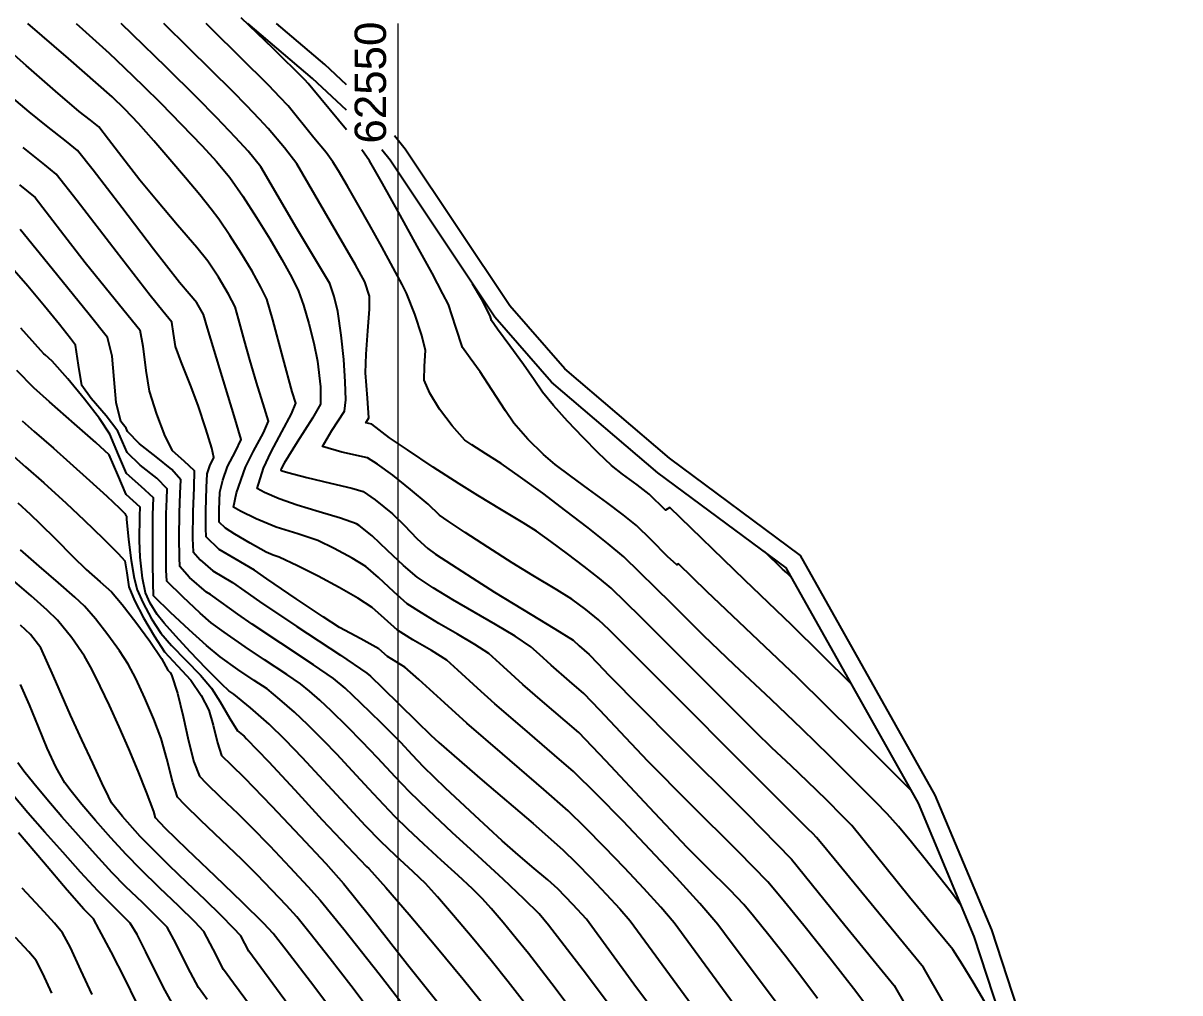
# Model space of a CAD drawing. Extents: x 61466 to 63015, y 108404 to 110397.
# Drawn here: x 62961.55 to 63011.29, y 108607.52 to 108649.22 of the extents above; entities that cross this region are included whole.
import ezdxf
from ezdxf.enums import TextEntityAlignment as Align

# ---------------------------------------------------------------- set-up
doc = ezdxf.new("R2010")
doc.units = 0
doc.header["$LTSCALE"] = 1.000015
doc.header["$MEASUREMENT"] = 0
for name, color, linetype in [('coordinate', 2, 'Continuous'), ('curve livello 5m', 7, 'Continuous'), ('Strade', 7, 'Continuous')]:
    doc.layers.add(name, color=color, linetype=linetype)
doc.layers.add('no_plot', color=5, linetype='Continuous', plot=False)
doc.styles.add('ARIAL', font='arial.ttf')

msp = doc.modelspace()

# ---------------------------------------------------------------- linework, layer by layer
at = {"layer": 'coordinate', "linetype": 'Continuous', "lineweight": 0}
msp.add_line((62977.666, 108649.2), (62977.666, 108403.974), dxfattribs=at)
at = {"layer": 'curve livello 5m', "color": 2, "flags": 128}
for points in [[(63002.895, 108607.151), (63002.406, 108607.987), (63001.937, 108608.75), (63001.524, 108609.378), (63001.524, 108609.378), (62999.667, 108611.637), (62997.189, 108614.71), (62996.8, 108615.11), (62996.093, 108615.814), (62995.28, 108616.611), (62995.28, 108616.611), (62994.577, 108617.281), (62993.747, 108618.064), (62993.067, 108618.713), (62993.067, 108618.713), (62988.092, 108623.695), (62986.84, 108624.916), (62986.329, 108625.339), (62985.674, 108625.855), (62984.954, 108626.404), (62984.244, 108626.928), (62983.623, 108627.367), (62983.623, 108627.367), (62983.049, 108627.73), (62982.118, 108628.296), (62981.11, 108628.908), (62980.301, 108629.41), (62980.301, 108629.41), (62979.189, 108630.13), (62978.079, 108630.865), (62977.305, 108631.394), (62977.305, 108631.394), (62976.547, 108631.971), (62976.282, 108632.037), (62976.412, 108632.246), (62976.361, 108633.089), (62976.277, 108634.179), (62976.277, 108634.179), (62976.308, 108634.988), (62976.38, 108635.99), (62976.443, 108636.913), (62976.448, 108637.485), (62976.448, 108637.485), (62976.247, 108638.09), (62975.849, 108638.822), (62975.032, 108640.232), (62973.316, 108643.171), (62972.784, 108643.859), (62972.085, 108644.69), (62972.085, 108644.69), (62971.713, 108645.091), (62971.15, 108645.679), (62970.563, 108646.278), (62970.563, 108646.278), (62968.679, 108648.146), (62967.594, 108649.2)], [(62995.394, 108605.152), (62991.709, 108610.077), (62991.428, 108610.461), (62990.646, 108611.365), (62989.648, 108612.467), (62988.519, 108613.676), (62987.347, 108614.901), (62986.217, 108616.05), (62985.216, 108617.032), (62984.401, 108617.745), (62983.023, 108618.927), (62981.838, 108619.952), (62981.095, 108620.622), (62980.24, 108621.4), (62979.768, 108621.82), (62979.109, 108622.238), (62978.309, 108622.699), (62977.646, 108623.12), (62977.094, 108623.617), (62976.566, 108624.087), (62975.946, 108624.486), (62975.139, 108624.954), (62974.241, 108625.44), (62973.348, 108625.89), (62972.556, 108626.254), (62972.302, 108626.336), (62972.003, 108626.477), (62971.307, 108626.859), (62970.658, 108627.24), (62970.25, 108627.505), (62969.987, 108627.761), (62969.983, 108628.294), (62970.01, 108629.046), (62970.143, 108629.562), (62970.344, 108630.15), (62970.678, 108630.804), (62970.928, 108631.321), (62970.631, 108632.336), (62970.005, 108634.353), (62969.472, 108636.108), (62969.313, 108636.688), (62969.013, 108637.186), (62968.684, 108637.58), (62968.271, 108638.07), (62967.163, 108639.493), (62965.794, 108641.291), (62964.568, 108642.895), (62963.888, 108643.74), (62963.409, 108644.133), (62962.549, 108644.81), (62961.811, 108645.402), (62961.064, 108646.041)], [(62985.777, 108605.913), (62984.423, 108607.728), (62983.282, 108609.21), (62982.755, 108609.862), (62982.187, 108610.545), (62981.67, 108611.15), (62981.298, 108611.566), (62980.869, 108611.99), (62980.253, 108612.568), (62979.532, 108613.233), (62978.786, 108613.92), (62978.097, 108614.563), (62977.545, 108615.095), (62977.055, 108615.605), (62976.413, 108616.293), (62975.71, 108617.052), (62975.034, 108617.778), (62974.475, 108618.364), (62973.795, 108619.042), (62973.225, 108619.588), (62972.592, 108620.14), (62972.045, 108620.587), (62971.49, 108620.959), (62970.789, 108621.424), (62970.019, 108621.969), (62969.441, 108622.462), (62968.688, 108623.138), (62967.894, 108623.878), (62967.189, 108624.56), (62967.167, 108624.584), (62967.163, 108624.591), (62967.162, 108624.603), (62967.141, 108625.138), (62967.128, 108626.005), (62967.126, 108627.04), (62967.134, 108628.08), (62967.134, 108628.08), (62967.16, 108628.801), (62966.627, 108629.299), (62966.001, 108629.851), (62965.65, 108630.658), (62965.276, 108631.547), (62964.828, 108632.213), (62964.188, 108633.055), (62963.473, 108633.928), (62962.798, 108634.684), (62962.495, 108634.951), (62962.442, 108635.006), (62962.315, 108635.137), (62961.448, 108636.099)], [(62976.394, 108606.853), (62975.648, 108607.839), (62974.757, 108608.987), (62973.893, 108610.079), (62973.314, 108610.786), (62972.874, 108611.272), (62972.247, 108611.941), (62971.621, 108612.592), (62970.95, 108613.253), (62970.076, 108614.093), (62969.194, 108614.937), (62968.499, 108615.611), (62968.185, 108615.94), (62967.988, 108616.567), (62967.736, 108617.585), (62967.491, 108618.454), (62967.169, 108619.286), (62966.78, 108620.196), (62966.391, 108621.034), (62966.068, 108621.65), (62965.692, 108622.231), (62965.195, 108622.921), (62964.665, 108623.601), (62964.191, 108624.155), (62963.778, 108624.541), (62963.078, 108625.151), (62962.245, 108625.865), (62961.434, 108626.567)], [(62968.012, 108606.976), (62967.653, 108607.62), (62967.244, 108608.437), (62966.828, 108609.286), (62966.45, 108610.029), (62966.155, 108610.524), (62965.54, 108611.14), (62964.767, 108611.901), (62964.017, 108612.717), (62963.251, 108613.567), (62962.49, 108614.425), (62961.758, 108615.265), (62961.077, 108616.06)]]:
    msp.add_lwpolyline(points, dxfattribs=at)
at = {"layer": 'no_plot', "flags": 128}
for points in [[(62997.77, 108607.025), (62997.354, 108607.582), (62996.237, 108609.009), (62995.116, 108610.419), (62994.169, 108611.589), (62993.572, 108612.298), (62993.572, 108612.298), (62992.312, 108613.581), (62990.218, 108615.669), (62988.42, 108617.48), (62988.42, 108617.48), (62987.461, 108618.493), (62986.354, 108619.674), (62985.666, 108620.393), (62985.666, 108620.393), (62985.047, 108620.93), (62984.253, 108621.614), (62984.253, 108621.614), (62983.757, 108622.064), (62983.388, 108622.395), (62983.388, 108622.395), (62982.709, 108622.854), (62981.869, 108623.36), (62980.947, 108623.891), (62980.024, 108624.423), (62979.181, 108624.932), (62978.496, 108625.393), (62978.496, 108625.393), (62977.907, 108625.893), (62977.223, 108626.538), (62976.553, 108627.167), (62976.006, 108627.622), (62976.006, 108627.622), (62975.882, 108627.689), (62975.199, 108627.93), (62974.279, 108628.21), (62973.332, 108628.496), (62972.563, 108628.759), (62972.563, 108628.759), (62971.926, 108629.033), (62971.615, 108629.205), (62971.615, 108629.205), (62971.881, 108630.087), (62972.217, 108630.788), (62972.675, 108631.643), (62973.085, 108632.416), (62973.272, 108632.873), (62973.272, 108632.873), (62973.121, 108633.367), (62972.728, 108634.803), (62972.283, 108636.464), (62972.03, 108637.356), (62972.03, 108637.356), (62971.776, 108637.87), (62971.393, 108638.552), (62970.93, 108639.321), (62970.437, 108640.093), (62969.964, 108640.786), (62969.964, 108640.786), (62969.634, 108641.22), (62969.142, 108641.831), (62968.535, 108642.562), (62967.863, 108643.356), (62967.172, 108644.155), (62966.511, 108644.903), (62966.511, 108644.903), (62965.921, 108645.519), (62965.376, 108646.048), (62963.494, 108647.702), (62961.754, 108649.2)], [(62963.834, 108649.2), (62964.106, 108648.961), (62965.252, 108647.925), (62965.896, 108647.314), (62966.717, 108646.517), (62967.468, 108645.772), (62968.353, 108644.868), (62969.242, 108643.94), (62969.868, 108643.267), (62970.439, 108642.587), (62970.999, 108641.773), (62971.585, 108640.867), (62972.159, 108639.938), (62972.678, 108639.054), (62973.101, 108638.282), (62973.388, 108637.69), (62973.603, 108637.093), (62973.838, 108636.301), (62974.053, 108635.453), (62974.209, 108634.69), (62974.34, 108633.577), (62974.339, 108632.828), (62973.993, 108632.233), (62973.329, 108631.203), (62972.772, 108630.301), (62972.65, 108630.056), (62972.633, 108629.999), (62972.694, 108629.97), (62972.929, 108629.895), (62973.743, 108629.686), (62974.768, 108629.443), (62975.683, 108629.223), (62976.166, 108629.085), (62976.692, 108628.722), (62977.429, 108628.124), (62977.429, 108628.124), (62977.931, 108627.637), (62978.5, 108627.051), (62978.949, 108626.623), (62979.285, 108626.39), (62979.965, 108625.943), (62980.854, 108625.368), (62981.817, 108624.755), (62983.02, 108624.017), (62984.415, 108623.171), (62985.198, 108622.683), (62985.461, 108622.445), (62985.892, 108622.073), (62986.264, 108621.68), (62986.73, 108621.186), (62989.476, 108618.42), (62992.675, 108615.231), (62994.599, 108613.271), (62994.599, 108613.271), (62996.88, 108610.427), (62999.011, 108607.835), (63000.954, 108604.445)], [(63004.724, 108600.831), (63000.268, 108608.607), (62995.895, 108613.925), (62995.674, 108614.199), (62995.503, 108614.369), (62995.306, 108614.556), (62986.746, 108623.128), (62986.296, 108623.567), (62985.748, 108624.003), (62985.139, 108624.449), (62985.139, 108624.449), (62984.503, 108624.845), (62983.472, 108625.473), (62982.586, 108626.019), (62982.586, 108626.019), (62981.532, 108626.691), (62980.561, 108627.318), (62979.822, 108627.805), (62979.459, 108628.055), (62979.459, 108628.055), (62978.969, 108628.539), (62978.213, 108629.172), (62977.443, 108629.777), (62976.784, 108630.26), (62976.357, 108630.528), (62976.357, 108630.528), (62975.252, 108630.775), (62974.429, 108631.01), (62974.429, 108631.01), (62974.821, 108631.703), (62975.376, 108632.537), (62975.376, 108632.537), (62975.42, 108633.023), (62975.405, 108633.797), (62975.338, 108634.756), (62975.226, 108635.797), (62975.076, 108636.817), (62975.076, 108636.817), (62974.927, 108637.465), (62974.746, 108638.024), (62974.746, 108638.024), (62973.321, 108640.391), (62971.772, 108643.045), (62971.224, 108643.72), (62970.685, 108644.302), (62969.867, 108645.156), (62969.016, 108646.025), (62969.016, 108646.025), (62967.698, 108647.331), (62966.258, 108648.73), (62965.763, 108649.2)], [(63001.904, 108611.253), (63001.468, 108611.841), (63000.933, 108612.531), (63000.346, 108613.27), (62999.749, 108614.001), (62999.187, 108614.67), (62998.705, 108615.221), (62998.705, 108615.221), (62998.221, 108615.723), (62997.337, 108616.609), (62996.225, 108617.71), (62995.056, 108618.853), (62995.056, 108618.853), (62993.713, 108620.134), (62992.127, 108621.629), (62990.828, 108622.869), (62990.828, 108622.869), (62989.437, 108624.262), (62987.384, 108626.266), (62986.705, 108626.831), (62985.848, 108627.512), (62984.887, 108628.254), (62983.894, 108629.001), (62982.943, 108629.697), (62982.108, 108630.285), (62982.108, 108630.285), (62981.444, 108630.694), (62980.851, 108631.079), (62980.549, 108631.287), (62980.549, 108631.287), (62979.995, 108631.905), (62979.462, 108632.621), (62979.033, 108633.314), (62978.79, 108633.863), (62978.79, 108633.863), (62978.815, 108634.472), (62978.856, 108635.148), (62978.856, 108635.148), (62978.698, 108635.791), (62978.396, 108636.701), (62978.042, 108637.604), (62978.042, 108637.604), (62977.852, 108637.977), (62977.469, 108638.69), (62976.969, 108639.602), (62976.427, 108640.575), (62976.427, 108640.575), (62975.958, 108641.403), (62975.494, 108642.209), (62975.108, 108642.869), (62974.873, 108643.256), (62974.873, 108643.256), (62974.584, 108643.654), (62974.055, 108644.291), (62972.946, 108645.659), (62972.595, 108646.034), (62972.11, 108646.532), (62972.11, 108646.532), (62969.66, 108648.961), (62969.414, 108649.2)], [(62975.456, 108644.638), (62974.006, 108646.384), (62973.807, 108646.629), (62973.658, 108646.785), (62972.298, 108648.124), (62970.92, 108649.445)], [(62995.71, 108607.285), (62995.032, 108608.184), (62994.332, 108609.096), (62994.332, 108609.096), (62993.624, 108609.999), (62992.962, 108610.824), (62992.544, 108611.325), (62992.544, 108611.325), (62991.949, 108611.931), (62990.959, 108612.918), (62990.11, 108613.774), (62990.11, 108613.774), (62988.483, 108615.492), (62986.607, 108617.494), (62985.441, 108618.712), (62985.441, 108618.712), (62984.863, 108619.218), (62983.886, 108620.056), (62983.045, 108620.783), (62983.045, 108620.783), (62982.203, 108621.545), (62981.578, 108622.108), (62981.578, 108622.108), (62980.979, 108622.507), (62980.229, 108622.951), (62979.428, 108623.41), (62978.675, 108623.855), (62978.071, 108624.256), (62978.071, 108624.256), (62977.489, 108624.763), (62976.832, 108625.386), (62976.286, 108625.854), (62976.286, 108625.854), (62975.697, 108626.219), (62974.931, 108626.633), (62974.219, 108626.972), (62974.219, 108626.972), (62973.356, 108627.252), (62972.433, 108627.548), (62972.433, 108627.548), (62971.574, 108627.907), (62970.894, 108628.227), (62970.597, 108628.412), (62970.597, 108628.412), (62970.726, 108629.017), (62971.113, 108630.119), (62971.113, 108630.119), (62971.456, 108630.814), (62971.882, 108631.606), (62972.1, 108632.097), (62972.1, 108632.097), (62971.936, 108632.657), (62971.591, 108633.77), (62971.297, 108634.738), (62971.297, 108634.738), (62971.071, 108635.56), (62970.816, 108636.511), (62970.671, 108637.022), (62970.671, 108637.022), (62970.386, 108637.569), (62969.948, 108638.296), (62969.488, 108638.986), (62969.488, 108638.986), (62969.018, 108639.566), (62968.193, 108640.538), (62967.285, 108641.605), (62966.566, 108642.47), (62966.566, 108642.47), (62965.939, 108643.279), (62965.223, 108644.22), (62964.801, 108644.753), (62964.801, 108644.753), (62964.441, 108645.043), (62963.964, 108645.422), (62963.964, 108645.422), (62962.942, 108646.296), (62961.676, 108647.4), (62960.531, 108648.396)], [(62992.528, 108606.458), (62989.542, 108610.537), (62988.969, 108611.199), (62988.238, 108612.007), (62987.411, 108612.893), (62986.552, 108613.79), (62985.724, 108614.632), (62984.991, 108615.352), (62984.991, 108615.352), (62983.939, 108616.271), (62982.16, 108617.797), (62980.63, 108619.122), (62980.63, 108619.122), (62979.671, 108619.986), (62978.567, 108620.99), (62977.958, 108621.532), (62977.958, 108621.532), (62977.221, 108621.984), (62976.846, 108622.319), (62976.073, 108622.741), (62975.159, 108623.231), (62975.159, 108623.231), (62974.449, 108623.689), (62973.287, 108624.463), (62972.023, 108625.322), (62972.023, 108625.322), (62971.494, 108625.697), (62970.666, 108626.178), (62969.978, 108626.586), (62969.978, 108626.586), (62969.422, 108627.126), (62969.41, 108627.499), (62969.413, 108628.252), (62969.413, 108628.252), (62969.439, 108629.255), (62969.471, 108629.838), (62969.471, 108629.838), (62969.575, 108630.181), (62969.757, 108630.545), (62969.661, 108630.946), (62969.409, 108631.775), (62969.075, 108632.784), (62969.075, 108632.784), (62968.745, 108633.65), (62968.346, 108634.65), (62968.104, 108635.309), (62968.104, 108635.309), (62968.02, 108635.876), (62967.941, 108636.356), (62967.941, 108636.356), (62967.556, 108636.835), (62967.008, 108637.511), (62967.008, 108637.511), (62965.551, 108639.395), (62963.88, 108641.576), (62962.976, 108642.728), (62962.976, 108642.728), (62962.489, 108643.132), (62961.549, 108643.875)], [(62999.762, 108616.189), (62997.308, 108618.653), (62994.832, 108621.096), (62994.832, 108621.096), (62990.955, 108624.778), (62989.73, 108625.967), (62989.661, 108625.923), (62989.265, 108626.279), (62988.557, 108627.003), (62987.928, 108627.615), (62987.928, 108627.615), (62987.356, 108628.077), (62986.644, 108628.611), (62985.869, 108629.178), (62985.107, 108629.737), (62984.433, 108630.246), (62983.923, 108630.666), (62983.923, 108630.666), (62983.256, 108631.33), (62982.65, 108632.014), (62982.65, 108632.014), (62982.289, 108632.551), (62981.709, 108633.449), (62981.203, 108634.219), (62981.203, 108634.219), (62980.77, 108634.819), (62980.449, 108635.271), (62980.449, 108635.271), (62980.154, 108636.148), (62979.837, 108637.117), (62979.837, 108637.117), (62979.601, 108637.586), (62979.133, 108638.466), (62978.498, 108639.633), (62977.767, 108640.962), (62977.005, 108642.328), (62977.005, 108642.328), (62976.667, 108642.92), (62976.441, 108643.3), (62976.441, 108643.3), (62976.116, 108643.765)], [(62961.394, 108642.27), (62962.063, 108641.715), (62962.546, 108641.1), (62963.437, 108639.936), (62964.215, 108638.931), (62965.074, 108637.868), (62966.068, 108636.647), (62966.562, 108636.027), (62966.7, 108635.329), (62966.824, 108634.284), (62966.972, 108633.393), (62967.281, 108632.405), (62967.644, 108631.461), (62967.952, 108630.845), (62968.466, 108630.393), (62968.908, 108629.979), (62968.885, 108629.245), (62968.843, 108628.209), (62968.839, 108627.06), (62968.857, 108626.49), (62969.164, 108626.134), (62969.705, 108625.667), (62970.55, 108625.171), (62971.077, 108624.8), (62971.715, 108624.348), (62973.323, 108623.273), (62975.195, 108622.038), (62976.327, 108621.272), (62976.486, 108621.137), (62977.002, 108620.643), (62977.715, 108619.937), (62978.461, 108619.198), (62979.077, 108618.602), (62979.422, 108618.291), (62981.297, 108616.668), (62983.476, 108614.798), (62984.765, 108613.671), (62985.333, 108613.112), (62985.975, 108612.453), (62986.623, 108611.768), (62987.206, 108611.131), (62987.656, 108610.613), (62992.451, 108604.063)], [(62990.904, 108603.755), (62987.811, 108607.901), (62985.771, 108610.69), (62985.194, 108611.326), (62984.54, 108611.991), (62984.54, 108611.991), (62984.108, 108612.374), (62983.442, 108612.944), (62982.729, 108613.552), (62982.157, 108614.051), (62982.157, 108614.051), (62980.97, 108615.141), (62979.717, 108616.32), (62978.772, 108617.235), (62978.772, 108617.235), (62978.299, 108617.738), (62977.791, 108618.28), (62977.791, 108618.28), (62976.944, 108619.129), (62976.058, 108619.997), (62975.399, 108620.621), (62975.399, 108620.621), (62974.9, 108621.044), (62974.042, 108621.624), (62972.625, 108622.559), (62971.406, 108623.373), (62971.406, 108623.373), (62970.788, 108623.809), (62970.073, 108624.32), (62969.607, 108624.645), (62969.607, 108624.645), (62969.432, 108624.748), (62968.705, 108625.376), (62968.292, 108625.855), (62968.292, 108625.855), (62968.272, 108626.237), (62968.266, 108627.092), (62968.273, 108628.166), (62968.273, 108628.166), (62968.307, 108628.997), (62968.326, 108629.586), (62968.326, 108629.586), (62967.944, 108630.031), (62967.275, 108630.569), (62966.56, 108631.133), (62966.039, 108631.657), (62966.039, 108631.657), (62965.98, 108631.796), (62965.745, 108632.093), (62965.551, 108632.901), (62965.464, 108633.899), (62965.377, 108634.895), (62965.182, 108635.697), (62965.182, 108635.697), (62964.392, 108636.692), (62962.798, 108638.647), (62961.421, 108640.351)], [(62987.406, 108606.125), (62985.639, 108608.495), (62984.149, 108610.43), (62984.149, 108610.43), (62983.74, 108610.915), (62983.102, 108611.546), (62982.186, 108612.406), (62981.113, 108613.395), (62980.004, 108614.417), (62978.979, 108615.373), (62978.159, 108616.165), (62978.159, 108616.165), (62977.561, 108616.795), (62976.795, 108617.622), (62976.133, 108618.322), (62976.133, 108618.322), (62975.488, 108618.969), (62974.814, 108619.629), (62974.312, 108620.104), (62974.312, 108620.104), (62973.862, 108620.498), (62973.472, 108620.816), (62973.472, 108620.816), (62972.89, 108621.21), (62971.926, 108621.846), (62971.098, 108622.399), (62971.098, 108622.399), (62970.189, 108623.032), (62969.641, 108623.429), (62969.641, 108623.429), (62969.17, 108623.85), (62968.424, 108624.543), (62968.424, 108624.543), (62967.727, 108625.22), (62967.702, 108625.699), (62967.694, 108626.774), (62967.704, 108628.123), (62967.704, 108628.123), (62967.729, 108628.749), (62967.743, 108629.193), (62967.743, 108629.193), (62967.302, 108629.658), (62966.585, 108630.218), (62966.02, 108630.754), (62966.02, 108630.754), (62965.628, 108631.672), (62965.12, 108632.335), (62964.481, 108633.073), (62964.073, 108633.641), (62964.073, 108633.641), (62963.938, 108634.506), (62963.803, 108635.367), (62963.803, 108635.367), (62963.593, 108635.661), (62963.117, 108636.262), (62962.47, 108637.051), (62961.749, 108637.909), (62961.749, 108637.909), (62961.063, 108638.7)], [(62997.184, 108620.774), (62995.902, 108622.062), (62994.609, 108623.338), (62992.583, 108625.262), (62989.356, 108628.392), (62989.175, 108628.278), (62988.472, 108628.964), (62987.952, 108629.368), (62987.328, 108629.824), (62986.848, 108630.201), (62986.848, 108630.201), (62986.279, 108630.739), (62985.626, 108631.398), (62984.961, 108632.103), (62984.354, 108632.777), (62983.878, 108633.345), (62983.878, 108633.345), (62983.522, 108633.887), (62983.061, 108634.535), (62982.474, 108635.342), (62981.954, 108636.059), (62981.695, 108636.438), (62981.695, 108636.438), (62981.631, 108636.631), (62981.278, 108637.336), (62980.879, 108638.015)], [(62983.208, 108606.961), (62982.415, 108607.991), (62982.415, 108607.991), (62981.67, 108608.915), (62980.856, 108609.902), (62980.059, 108610.848), (62979.363, 108611.654), (62978.855, 108612.217), (62978.855, 108612.217), (62978.319, 108612.73), (62977.568, 108613.423), (62976.932, 108614.026), (62976.932, 108614.026), (62976.275, 108614.709), (62975.415, 108615.63), (62974.472, 108616.648), (62973.567, 108617.621), (62972.817, 108618.406), (62972.817, 108618.406), (62972.137, 108619.072), (62971.323, 108619.783), (62970.617, 108620.359), (62970.617, 108620.359), (62970.481, 108620.45), (62970.397, 108620.509), (62970.089, 108620.791), (62969.416, 108621.475), (62968.736, 108622.188), (62968.115, 108622.859), (62967.621, 108623.416), (62967.32, 108623.786), (62967.32, 108623.786), (62967.019, 108624.273), (62966.806, 108624.722), (62966.806, 108624.722), (62966.682, 108625.356), (62966.578, 108626.25), (62966.578, 108626.25), (62966.561, 108626.97), (62966.564, 108628.037), (62966.564, 108628.037), (62966.578, 108628.408), (62965.981, 108628.948), (62965.617, 108629.799), (62965.253, 108630.653), (62965.253, 108630.653), (62964.677, 108631.184), (62963.755, 108631.996), (62962.679, 108632.932), (62962.004, 108633.532), (62962.004, 108633.532), (62961.284, 108634.278)], [(62961.513, 108632.114), (62962.029, 108631.655), (62962.852, 108630.939), (62963.558, 108630.318), (62964.398, 108629.557), (62965.146, 108628.872), (62965.691, 108628.365), (62965.922, 108628.138), (62965.962, 108628.044), (62965.995, 108628.015), (62965.994, 108627.994), (62965.995, 108627.896), (62966.083, 108627.013), (62966.201, 108626.117), (62966.33, 108625.349), (62966.448, 108624.853), (62966.694, 108624.3), (62967.073, 108623.609), (62967.472, 108622.989), (62967.926, 108622.46), (62968.543, 108621.827), (62969.171, 108621.184), (62969.657, 108620.626), (62970.03, 108620.03), (62970.433, 108619.313), (62970.77, 108618.792), (62971.05, 108618.555), (62971.16, 108618.448), (62972.099, 108617.463), (62973.235, 108616.244), (62974.416, 108614.967), (62975.494, 108613.812), (62976.318, 108612.956), (62976.412, 108612.868), (62977.145, 108612.056), (62978.149, 108610.893), (62979.299, 108609.528), (62980.474, 108608.105), (62981.548, 108606.771)], [(62961.021, 108630.696), (62961.656, 108630.137), (62962.438, 108629.451), (62963.395, 108628.578), (62964.18, 108627.846), (62964.997, 108627.052), (62965.643, 108626.407), (62965.924, 108626.105), (62966.008, 108625.577), (62966.091, 108624.984), (62966.341, 108624.394), (62966.728, 108623.644), (62967.18, 108622.867), (62967.625, 108622.192), (62968.182, 108621.587), (62968.762, 108620.962), (62969.202, 108620.301), (62969.539, 108619.681), (62969.728, 108619.036), (62969.902, 108618.269), (62970.077, 108617.732), (62970.491, 108617.325), (62971.065, 108616.768), (62972.231, 108615.563), (62973.463, 108614.262), (62974.563, 108613.076), (62975.33, 108612.22), (62976.438, 108610.839), (62978.083, 108608.739), (62979.509, 108606.943)], [(62961.319, 108628.585), (62961.852, 108628.099), (62962.289, 108627.691), (62962.936, 108627.049), (62963.686, 108626.29), (62964.26, 108625.724), (62964.861, 108625.198), (62965.352, 108624.764), (62965.816, 108624.215), (62966.396, 108623.464), (62966.993, 108622.645), (62967.504, 108621.893), (62967.777, 108621.395), (62967.866, 108621.298), (62967.927, 108621.198), (62968.187, 108620.407), (62968.43, 108619.407), (62968.663, 108618.365), (62968.894, 108617.452), (62969.131, 108616.836), (62969.427, 108616.532), (62970.057, 108615.925), (62970.778, 108615.235), (62971.343, 108614.68), (62972.157, 108613.838), (62973.018, 108612.929), (62973.786, 108612.101), (62974.322, 108611.503), (62975.34, 108610.259), (62976.861, 108608.339), (62978.428, 108606.318)], [(62994.607, 108625.36), (62994.385, 108625.58), (62994.211, 108625.746), (62993.428, 108626.506)], [(62975.221, 108606.226), (62974.047, 108607.802), (62972.867, 108609.359), (62972.867, 108609.359), (62972.306, 108610.068), (62971.898, 108610.503), (62970.989, 108611.4), (62969.804, 108612.539), (62968.608, 108613.684), (62967.664, 108614.598), (62967.239, 108615.045), (62967.239, 108615.045), (62967.164, 108615.314), (62966.854, 108616.145), (62966.49, 108617.056), (62966.092, 108618.008), (62965.676, 108618.961), (62965.26, 108619.876), (62964.862, 108620.714), (62964.498, 108621.436), (62964.187, 108622.003), (62964.187, 108622.003), (62963.648, 108622.786), (62963.03, 108623.546), (62963.03, 108623.546), (62962.586, 108623.978), (62961.9, 108624.595), (62961.099, 108625.285)], [(62973.483, 108606.285), (62971.249, 108609.31), (62970.905, 108609.968), (62970.601, 108610.308), (62970.065, 108610.846), (62969.373, 108611.518), (62968.604, 108612.258), (62967.832, 108613.002), (62967.135, 108613.687), (62966.59, 108614.248), (62966.59, 108614.248), (62965.829, 108615.103), (62965.353, 108615.693), (62965.353, 108615.693), (62965.221, 108615.957), (62964.936, 108616.555), (62964.542, 108617.399), (62964.081, 108618.397), (62963.594, 108619.46), (62963.594, 108619.46), (62962.849, 108621.14), (62962.305, 108622.356), (62962.305, 108622.356), (62961.869, 108622.937), (62961.443, 108623.333)], [(62971.323, 108606.95), (62970.593, 108607.931), (62970.17, 108608.532), (62970.17, 108608.532), (62969.723, 108609.395), (62969.321, 108610.153), (62969.321, 108610.153), (62968.938, 108610.568), (62968.25, 108611.243), (62967.419, 108612.042), (62966.609, 108612.828), (62965.983, 108613.466), (62965.983, 108613.466), (62965.322, 108614.19), (62964.664, 108614.935), (62964.072, 108615.626), (62963.609, 108616.19), (62963.339, 108616.553), (62963.339, 108616.553), (62962.971, 108617.216), (62962.59, 108618.044), (62962.204, 108618.963), (62961.819, 108619.902), (62961.443, 108620.785)], [(62969.461, 108607.235), (62969.091, 108607.754), (62969.091, 108607.754), (62968.633, 108608.612), (62968.132, 108609.631), (62967.738, 108610.339), (62967.738, 108610.339), (62967.361, 108610.738), (62966.691, 108611.388), (62965.954, 108612.099), (62965.375, 108612.683), (62965.375, 108612.683), (62964.656, 108613.468), (62963.925, 108614.284), (62963.217, 108615.093), (62962.568, 108615.851), (62962.012, 108616.518), (62961.586, 108617.052), (62961.325, 108617.412)], [(62966.391, 108607.168), (62965.947, 108608.082), (62965.947, 108608.082), (62965.335, 108609.279), (62964.826, 108610.252), (62964.571, 108610.71), (62964.571, 108610.71), (62964.16, 108611.118), (62963.439, 108611.941), (62962.423, 108613.14), (62961.354, 108614.405)], [(62964.524, 108607.45), (62964.038, 108608.498), (62963.581, 108609.476), (62963.246, 108610.101), (62963.246, 108610.101), (62962.901, 108610.522), (62962.299, 108611.183), (62961.51, 108612.018)], [(62962.791, 108607.501), (62962.401, 108608.346), (62962.109, 108608.911), (62962.109, 108608.911), (62961.791, 108609.289), (62961.22, 108609.902)]]:
    msp.add_lwpolyline(points, dxfattribs=at)
at = {"layer": 'Strade', "linetype": 'Continuous', "flags": 128}
for points in [[(62975.456, 108645.474), (62973.995, 108646.84), (62971.209, 108649.2)], [(62975.456, 108646.57), (62974.527, 108647.438), (62972.447, 108649.2)], [(63011.293, 108577.119), (63009.304, 108583.421), (63008.374, 108591.531), (63006.537, 108600.043), (63003.201, 108610.228), (63000.771, 108616.027), (62994.978, 108626.332), (62989.342, 108630.51), (62984.842, 108634.349), (62982.478, 108637.061), (62977.98, 108643.798), (62977.523, 108644.368)], [(63010.657, 108576.475), (63008.518, 108583.253), (63007.583, 108591.401), (63005.764, 108599.834), (63002.451, 108609.948), (63000.051, 108615.675), (62994.364, 108625.791), (62988.843, 108629.884), (62984.278, 108633.779), (62981.841, 108636.574), (62977.334, 108643.325), (62976.981, 108643.765)]]:
    msp.add_lwpolyline(points, dxfattribs=at)

# ---------------------------------------------------------------- texts
at = {"layer": 'coordinate', "color": 1, "style": 'ARIAL'}
msp.add_text('62550', height=1.35, rotation=90, dxfattribs=at).set_placement((62977.156, 108649.284), align=Align.RIGHT)

doc.saveas('drawing.dxf')
